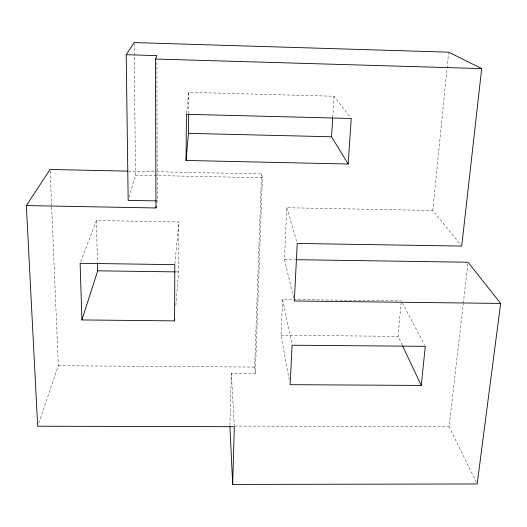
<?xml version="1.0" encoding="UTF-8"?>
<svg xmlns="http://www.w3.org/2000/svg" width="527" height="527" viewBox="0 0 527 527"><rect width="100%" height="100%" fill="white"/><g stroke="black" fill="none" stroke-linecap="round" stroke-linejoin="round"><path stroke-width="0.4" stroke-dasharray="2.63 1.98" d="M175.853 305.377L178.594 271.925L178.87 221.972L96.408 220.536L80.407 262.532M188.64 113.661L188.831 92.337L334.013 96.25L350.257 117.205M229.93 425.249L231.32 373.32L255.325 373.472L262.406 177.77L261.537 173.936L157.046 171.73M255.325 373.472L254.613 367.082L261.537 173.936M289.244 379.908L280.996 335.271L282.63 299.461L401.284 300.871M293.572 297.808L284.461 259.515L286.826 207.737L432.805 210.457L460.697 244.805M332.735 117.323L334.013 96.25M402.259 345.271L398.037 336.351L401.06 303.288M174.892 263.843L178.87 221.972M432.805 210.457L448.589 52.99M186.512 113.483L188.831 92.337M476.448 482.501L449.05 426.606L463.233 303.941M463.325 303.117L467.864 263.869M156.815 203.27L157.244 200.919L156.881 59.716M129.089 197.217L135.525 175.129L134.135 43.405M38.734 423.115L58.319 365.738L51.672 207.249M234.838 426.073L449.05 426.606M58.319 365.738L254.613 367.082M280.996 335.271L398.037 336.351M176.143 271.892L178.594 271.925M284.461 259.515L295.16 259.673M128.245 171.123L156.223 171.716M135.525 175.129L262.406 177.77M402.43 303.032L424.518 344.889M286.826 207.737L296.997 242.67M282.63 299.461L291.945 344.401M231.32 373.32L234.278 425.875M50.157 171.117L51.633 206.432M96.408 220.536L97.475 262.703"/><path stroke-width="0.79" d="M174.589 320.877L174.812 264.646L80.117 263.296L81.929 319.935L174.589 320.877L174.72 319.243M186.051 160.458L186.42 114.293L351.239 118.47L348.163 164.016L186.051 160.458L188.468 133.351L188.633 114.484M295.983 259.686L468.055 262.229L500.65 303.42L477.172 483.97L232.684 484.418L234.324 426.692L37.681 426.218L26.35 205.576L50.085 169.477L127.422 171.11M348.163 164.016L331.549 136.776L332.682 118.134M421.271 385.415L425.282 346.331L292.11 345.205L290.127 384.69L421.271 385.415L402.615 346.015M156.44 200.906L128.173 200.372L126.216 54.703L134.121 42.582L448.668 52.173L481.691 68.602L461.724 246.076L297.221 243.448L294.329 300.996L500.65 303.42M26.35 205.576L155.959 207.967L156.242 206.4M81.929 319.935L97.686 270.812L97.502 263.513M155.959 207.967L155.498 59.037L156.868 55.612L126.216 54.703M97.686 270.812L175.326 271.879M188.468 133.351L331.549 136.776M155.498 59.037L481.691 68.602M229.95 426.883L232.684 484.418"/></g></svg>
